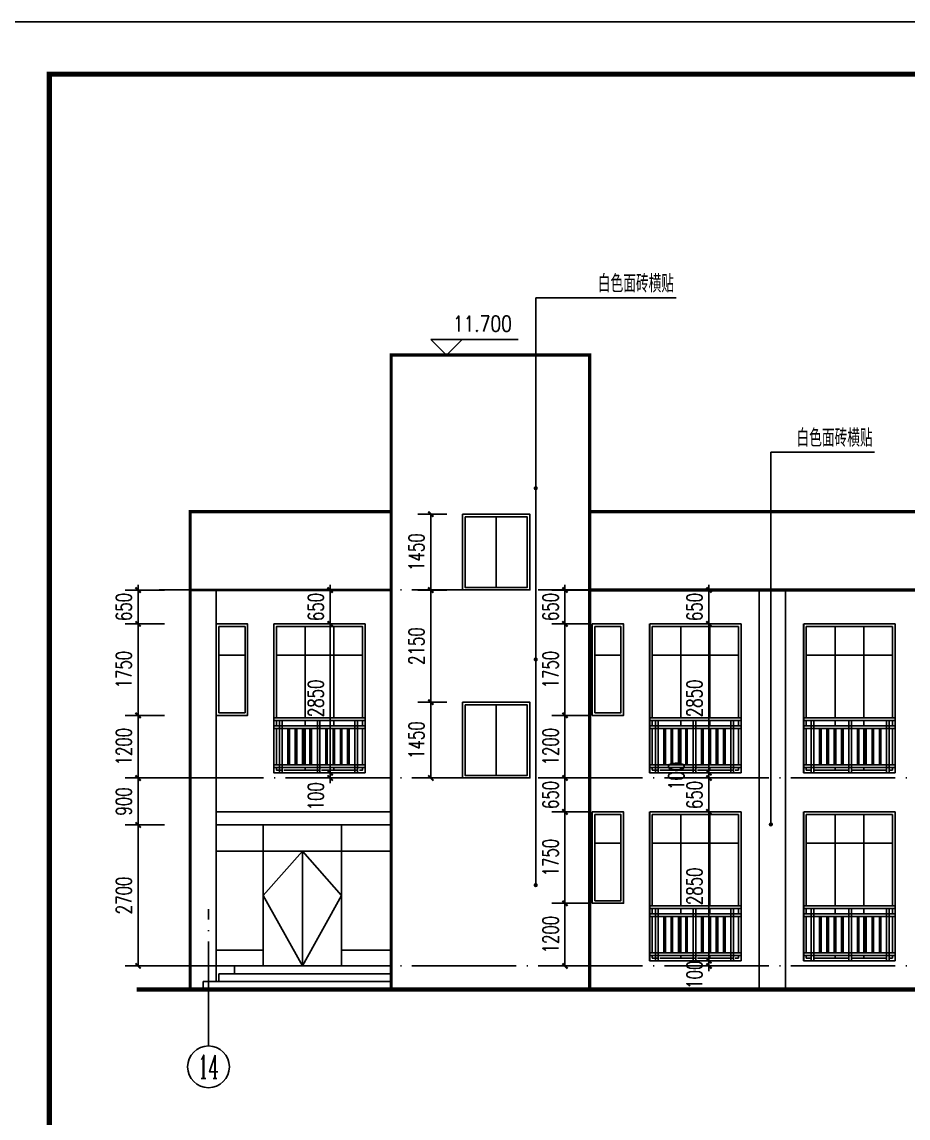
# Model space of a CAD drawing. Extents: x -105837 to 547563, y 466041 to 508041.
# Drawn here: x 191638 to 208612, y 487048 to 508041 of the extents above; entities that cross this region are included whole.
import ezdxf
from ezdxf.enums import TextEntityAlignment as Align

# ---------------------------------------------------------------- set-up
doc = ezdxf.new("R2010")
doc.units = 0
doc.header["$LTSCALE"] = 1000
doc.header["$MEASUREMENT"] = 0
doc.linetypes.add('DOTE', pattern=[2.42, 2, -0.2, 0.02, -0.2])
doc.layers.get('0').update_dxf_attribs({"linetype": 'CONTINUOUS'})
doc.layers.get('DEFPOINTS').update_dxf_attribs({"linetype": 'CONTINUOUS'})
for name, color, linetype in [('AXIS', 3, 'CONTINUOUS'), ('AXIS_TEXT', 7, 'CONTINUOUS'), ('DIM_LEAD', 3, 'CONTINUOUS'), ('DOTE', 1, 'DOTE'), ('PUB_DIM', 3, 'CONTINUOUS'), ('PUB_TEXT', 7, 'CONTINUOUS'), ('PUB_TITLE', 4, 'CONTINUOUS'), ('SOLID_HATCH', 251, 'CONTINUOUS'), ('T', 21, 'CONTINUOUS')]:
    doc.layers.add(name, color=color, linetype=linetype)
doc.styles.add('_TCH_DIM', font='SIMPLEX', dxfattribs={"bigfont": 'GBCBIG'})
doc.styles.add('_TCH_DIM_T3', font='SIMPLEX', dxfattribs={"width": 0.705882, "bigfont": 'GBCBIG'})
doc.styles.add('COMPLEX', font='COMPLEX.shx')
doc.styles.add('DIM_FONT', font='SIMPLEX.shx', dxfattribs={"width": 0.75})
doc.dimstyles.new('_TCH_ARCH&&100', dxfattribs={"dimtxt": 297.5, "dimasz": 100, "dimexe": 250, "dimexo": 300, "dimgap": 126.25, "dimtad": 1, "dimdec": 0, "dimzin": 0, "dimdsep": 46, "dimtxsty": '_TCH_DIM_T3', "dimblk": 'ARCHTICK', "dimcen": 0.09, "dimclrt": 7, "dimazin": 2, "dimtfac": 1, "dimtdec": 0, "dimtix": 1, "dimtmove": 2, "dimatfit": 3, "dimfxl": 1, "dimtolj": 1, "dimtzin": 0, "dimarcsym": 0})

# ---------------------------------------------------------------- blocks, each defined once
blk = doc.blocks.new('LG3')
at = {"color": 163, "linetype": 'Continuous'}
for p, q in [((1016666, 455107), (1018416, 455107)), ((1016666, 455057), (1018416, 455057)), ((1016666, 454957), (1018416, 454957)), ((1016811, 455057), (1016811, 454057)), ((1016861, 455057), (1016861, 454057)), ((1017531, 455057), (1017531, 454057)), ((1017581, 455057), (1017581, 454057)), ((1018256, 455057), (1018256, 454057)), ((1018306, 455057), (1018306, 454057)), ((1016666, 454907), (1018416, 454907)), ((1016971, 454907), (1016971, 454207)), ((1017001, 454907), (1017001, 454207)), ((1017111, 454907), (1017111, 454207)), ((1017141, 454907), (1017141, 454207)), ((1017251, 454907), (1017251, 454207)), ((1017281, 454907), (1017281, 454207)), ((1017391, 454907), (1017391, 454207)), ((1017421, 454907), (1017421, 454207)), ((1017696, 454907), (1017696, 454207)), ((1017726, 454907), (1017726, 454207)), ((1017836, 454907), (1017836, 454207)), ((1017866, 454907), (1017866, 454207)), ((1017976, 454907), (1017976, 454207)), ((1018006, 454907), (1018006, 454207)), ((1018116, 454907), (1018116, 454207)), ((1018146, 454907), (1018146, 454207)), ((1016666, 454207), (1018416, 454207)), ((1016666, 454157), (1018416, 454157))]:
    blk.add_line(p, q, dxfattribs=at)
blk = doc.blocks.new('13')
blk.add_lwpolyline([(282941, 114858), (284691, 114858), (284691, 112008), (282941, 112008)], close=True)
at = {"layer": 'T'}
for p, q in [((283541, 114808), (283541, 113058)), ((284091, 114808), (284091, 113058)), ((282991, 114258), (284641, 114258)), ((284691, 113058), (282991, 113058)), ((283541, 113008), (283541, 112908)), ((284091, 113008), (284091, 112908)), ((283541, 112858), (283541, 112158)), ((284091, 112858), (284091, 112158)), ((283541, 112108), (283541, 112058)), ((284091, 112108), (284091, 112058))]:
    blk.add_line(p, q, dxfattribs=at)
for points in [[(282991, 113058), (282991, 114808), (284641, 114808), (284641, 113058)], [(282991, 112908), (282991, 113008)], [(284641, 113008), (284641, 112908)], [(282991, 112158), (282991, 112858)], [(284641, 112858), (284641, 112158)], [(283086, 112058), (282991, 112058), (282991, 112108)], [(284641, 112108), (284641, 112058), (284581, 112058)], [(283806, 112058), (283136, 112058)], [(284531, 112058), (283856, 112058)]]:
    blk.add_lwpolyline(points, dxfattribs=at)
blk = doc.blocks.new('_axiso')
blk.add_circle((0, 0), 0.5)
at = {"layer": 'AXIS_TEXT', "style": 'COMPLEX', "width": 1.041667}
blk.add_attdef('A', text='', height=0.56, dxfattribs=at).set_placement((-0.25, -0.28), (0.25, -0.28), align=Align.FIT)
blk = doc.blocks.new('_ArchTick')
at = {"color": 0, "linetype": 'ByBlock', "const_width": 0.4}
blk.add_lwpolyline([(-0.5, -0.5), (0.5, 0.5)], dxfattribs=at)
blk = doc.blocks.new('*D920')
at = {"layer": 'DEFPOINTS', "color": 0, "transparency": 16777216}
for p in [(197542, 497161), (197834, 497161), (197834, 496511)]:
    blk.add_point(p, dxfattribs=at)
at = {"layer": 'PUB_DIM', "color": 0, "lineweight": -2, "transparency": 16777216}
for p, q in [((197534, 497161), (197292, 497161)), ((197542, 497161), (197542, 497261)), ((197542, 496511), (197542, 497161)), ((197534, 496511), (197292, 496511)), ((197542, 496511), (197542, 496411))]:
    blk.add_line(p, q, dxfattribs=at)
at = {"layer": 'PUB_DIM', "color": 0, "lineweight": -2, "transparency": 16777216, "xscale": 100, "yscale": 100, "zscale": 100}
for p, rotation in [((197542, 497161), 270), ((197542, 496511), 90)]:
    blk.add_blockref('_ArchTick', p, dxfattribs=dict(at, rotation=rotation))
at = {"layer": 'PUB_DIM', "color": 7, "transparency": 16777216, "insert": (197267, 496836), "char_height": 297.5, "attachment_point": 5, "rotation": 90, "style": '_TCH_DIM_T3'}
blk.add_mtext('\\A1;650', dxfattribs=at)
blk = doc.blocks.new('*D921')
at = {"layer": 'DEFPOINTS', "color": 0, "transparency": 16777216}
for p in [(197542, 496511), (197834, 496511), (197834, 493661)]:
    blk.add_point(p, dxfattribs=at)
at = {"layer": 'PUB_DIM', "color": 0, "lineweight": -2, "transparency": 16777216}
for p, q in [((197534, 496511), (197292, 496511)), ((197542, 493661), (197542, 496511)), ((197534, 493661), (197292, 493661))]:
    blk.add_line(p, q, dxfattribs=at)
at = {"layer": 'PUB_DIM', "color": 0, "lineweight": -2, "transparency": 16777216, "xscale": 100, "yscale": 100, "zscale": 100}
for p, rotation in [((197542, 496511), 90), ((197542, 493661), 270)]:
    blk.add_blockref('_ArchTick', p, dxfattribs=dict(at, rotation=rotation))
at = {"layer": 'PUB_DIM', "color": 7, "transparency": 16777216, "insert": (197267, 495086), "char_height": 297.5, "attachment_point": 5, "rotation": 90, "style": '_TCH_DIM_T3'}
blk.add_mtext('\\A1;2850', dxfattribs=at)
blk = doc.blocks.new('*D922')
at = {"layer": 'DEFPOINTS', "color": 0, "transparency": 16777216}
for p in [(197542, 493661), (197834, 493661), (197834, 493561)]:
    blk.add_point(p, dxfattribs=at)
at = {"layer": 'PUB_DIM', "color": 0, "lineweight": -2, "transparency": 16777216}
for p, q in [((197542, 493661), (197542, 493761)), ((197534, 493661), (197292, 493661)), ((197534, 493561), (197292, 493561)), ((197542, 493561), (197542, 493661)), ((197542, 493561), (197542, 493461))]:
    blk.add_line(p, q, dxfattribs=at)
at = {"layer": 'PUB_DIM', "color": 0, "lineweight": -2, "transparency": 16777216, "xscale": 100, "yscale": 100, "zscale": 100}
for p, rotation in [((197542, 493661), 270), ((197542, 493561), 90)]:
    blk.add_blockref('_ArchTick', p, dxfattribs=dict(at, rotation=rotation))
at = {"layer": 'PUB_DIM', "color": 7, "transparency": 16777216, "insert": (197267, 493211), "char_height": 297.5, "attachment_point": 5, "rotation": 90, "style": '_TCH_DIM_T3'}
blk.add_mtext('\\A1;100', dxfattribs=at)
blk = doc.blocks.new('*D923')
at = {"layer": 'DEFPOINTS', "color": 0, "transparency": 16777216}
for p in [(193864, 492661), (194672, 492661), (194672, 489961)]:
    blk.add_point(p, dxfattribs=at)
at = {"layer": 'PUB_DIM', "color": 0, "lineweight": -2, "transparency": 16777216}
for p, q in [((194372, 492661), (193614, 492661)), ((193864, 489961), (193864, 492661)), ((194372, 489961), (193614, 489961))]:
    blk.add_line(p, q, dxfattribs=at)
at = {"layer": 'PUB_DIM', "color": 0, "lineweight": -2, "transparency": 16777216, "xscale": 100, "yscale": 100, "zscale": 100}
for p, rotation in [((193864, 492661), 90), ((193864, 489961), 270)]:
    blk.add_blockref('_ArchTick', p, dxfattribs=dict(at, rotation=rotation))
at = {"layer": 'PUB_DIM', "color": 7, "transparency": 16777216, "insert": (193589, 491311), "char_height": 297.5, "attachment_point": 5, "rotation": 90, "style": '_TCH_DIM_T3'}
blk.add_mtext('\\A1;2700', dxfattribs=at)
blk = doc.blocks.new('*D924')
at = {"layer": 'DEFPOINTS', "color": 0, "transparency": 16777216}
for p in [(193864, 493561), (194672, 493561), (194672, 492661)]:
    blk.add_point(p, dxfattribs=at)
at = {"layer": 'PUB_DIM', "color": 0, "lineweight": -2, "transparency": 16777216}
for p, q in [((194372, 493561), (193614, 493561)), ((193864, 492661), (193864, 493561)), ((194372, 492661), (193614, 492661))]:
    blk.add_line(p, q, dxfattribs=at)
at = {"layer": 'PUB_DIM', "color": 0, "lineweight": -2, "transparency": 16777216, "xscale": 100, "yscale": 100, "zscale": 100}
for p, rotation in [((193864, 493561), 90), ((193864, 492661), 270)]:
    blk.add_blockref('_ArchTick', p, dxfattribs=dict(at, rotation=rotation))
at = {"layer": 'PUB_DIM', "color": 7, "transparency": 16777216, "insert": (193589, 493111), "char_height": 297.5, "attachment_point": 5, "rotation": 90, "style": '_TCH_DIM_T3'}
blk.add_mtext('\\A1;900', dxfattribs=at)
blk = doc.blocks.new('*D925')
at = {"layer": 'DEFPOINTS', "color": 0, "transparency": 16777216}
for p in [(193864, 494761), (194672, 494761), (194672, 493561)]:
    blk.add_point(p, dxfattribs=at)
at = {"layer": 'PUB_DIM', "color": 0, "lineweight": -2, "transparency": 16777216}
for p, q in [((194372, 494761), (193614, 494761)), ((193864, 493561), (193864, 494761)), ((194372, 493561), (193614, 493561))]:
    blk.add_line(p, q, dxfattribs=at)
at = {"layer": 'PUB_DIM', "color": 0, "lineweight": -2, "transparency": 16777216, "xscale": 100, "yscale": 100, "zscale": 100}
for p, rotation in [((193864, 494761), 90), ((193864, 493561), 270)]:
    blk.add_blockref('_ArchTick', p, dxfattribs=dict(at, rotation=rotation))
at = {"layer": 'PUB_DIM', "color": 7, "transparency": 16777216, "insert": (193589, 494161), "char_height": 297.5, "attachment_point": 5, "rotation": 90, "style": '_TCH_DIM_T3'}
blk.add_mtext('\\A1;1200', dxfattribs=at)
blk = doc.blocks.new('*D926')
at = {"layer": 'DEFPOINTS', "color": 0, "transparency": 16777216}
for p in [(193864, 496511), (194672, 496511), (194672, 494761)]:
    blk.add_point(p, dxfattribs=at)
at = {"layer": 'PUB_DIM', "color": 0, "lineweight": -2, "transparency": 16777216}
for p, q in [((194372, 496511), (193614, 496511)), ((193864, 494761), (193864, 496511)), ((194372, 494761), (193614, 494761))]:
    blk.add_line(p, q, dxfattribs=at)
at = {"layer": 'PUB_DIM', "color": 0, "lineweight": -2, "transparency": 16777216, "xscale": 100, "yscale": 100, "zscale": 100}
for p, rotation in [((193864, 496511), 90), ((193864, 494761), 270)]:
    blk.add_blockref('_ArchTick', p, dxfattribs=dict(at, rotation=rotation))
at = {"layer": 'PUB_DIM', "color": 7, "transparency": 16777216, "insert": (193589, 495636), "char_height": 297.5, "attachment_point": 5, "rotation": 90, "style": '_TCH_DIM_T3'}
blk.add_mtext('\\A1;1750', dxfattribs=at)
blk = doc.blocks.new('*D927')
at = {"layer": 'DEFPOINTS', "color": 0, "transparency": 16777216}
for p in [(193864, 497161), (194672, 497161), (194672, 496511)]:
    blk.add_point(p, dxfattribs=at)
at = {"layer": 'PUB_DIM', "color": 0, "lineweight": -2, "transparency": 16777216}
for p, q in [((194372, 497161), (193614, 497161)), ((193864, 497161), (193864, 497261)), ((193864, 496511), (193864, 497161)), ((194372, 496511), (193614, 496511)), ((193864, 496511), (193864, 496411))]:
    blk.add_line(p, q, dxfattribs=at)
at = {"layer": 'PUB_DIM', "color": 0, "lineweight": -2, "transparency": 16777216, "xscale": 100, "yscale": 100, "zscale": 100}
for p, rotation in [((193864, 497161), 270), ((193864, 496511), 90)]:
    blk.add_blockref('_ArchTick', p, dxfattribs=dict(at, rotation=rotation))
at = {"layer": 'PUB_DIM', "color": 7, "transparency": 16777216, "insert": (193589, 496836), "char_height": 297.5, "attachment_point": 5, "rotation": 90, "style": '_TCH_DIM_T3'}
blk.add_mtext('\\A1;650', dxfattribs=at)
blk = doc.blocks.new('*D928')
at = {"layer": 'DEFPOINTS', "color": 0, "transparency": 16777216}
for p in [(202039, 497161), (202843, 497161), (202843, 496511)]:
    blk.add_point(p, dxfattribs=at)
at = {"layer": 'PUB_DIM', "color": 0, "lineweight": -2, "transparency": 16777216}
for p, q in [((202543, 497161), (201789, 497161)), ((202039, 497161), (202039, 497261)), ((202039, 496511), (202039, 497161)), ((202543, 496511), (201789, 496511)), ((202039, 496511), (202039, 496411))]:
    blk.add_line(p, q, dxfattribs=at)
at = {"layer": 'PUB_DIM', "color": 0, "lineweight": -2, "transparency": 16777216, "xscale": 100, "yscale": 100, "zscale": 100}
for p, rotation in [((202039, 497161), 270), ((202039, 496511), 90)]:
    blk.add_blockref('_ArchTick', p, dxfattribs=dict(at, rotation=rotation))
at = {"layer": 'PUB_DIM', "color": 7, "transparency": 16777216, "insert": (201764, 496836), "char_height": 297.5, "attachment_point": 5, "rotation": 90, "style": '_TCH_DIM_T3'}
blk.add_mtext('\\A1;650', dxfattribs=at)
blk = doc.blocks.new('*D929')
at = {"layer": 'DEFPOINTS', "color": 0, "transparency": 16777216}
for p in [(202039, 496511), (202843, 496511), (202843, 494761)]:
    blk.add_point(p, dxfattribs=at)
at = {"layer": 'PUB_DIM', "color": 0, "lineweight": -2, "transparency": 16777216}
for p, q in [((202543, 496511), (201789, 496511)), ((202039, 494761), (202039, 496511)), ((202543, 494761), (201789, 494761))]:
    blk.add_line(p, q, dxfattribs=at)
at = {"layer": 'PUB_DIM', "color": 0, "lineweight": -2, "transparency": 16777216, "xscale": 100, "yscale": 100, "zscale": 100}
for p, rotation in [((202039, 496511), 90), ((202039, 494761), 270)]:
    blk.add_blockref('_ArchTick', p, dxfattribs=dict(at, rotation=rotation))
at = {"layer": 'PUB_DIM', "color": 7, "transparency": 16777216, "insert": (201764, 495636), "char_height": 297.5, "attachment_point": 5, "rotation": 90, "style": '_TCH_DIM_T3'}
blk.add_mtext('\\A1;1750', dxfattribs=at)
blk = doc.blocks.new('*D930')
at = {"layer": 'DEFPOINTS', "color": 0, "transparency": 16777216}
for p in [(202039, 494761), (202843, 494761), (202843, 493561)]:
    blk.add_point(p, dxfattribs=at)
at = {"layer": 'PUB_DIM', "color": 0, "lineweight": -2, "transparency": 16777216}
for p, q in [((202543, 494761), (201789, 494761)), ((202039, 493561), (202039, 494761)), ((202543, 493561), (201789, 493561))]:
    blk.add_line(p, q, dxfattribs=at)
at = {"layer": 'PUB_DIM', "color": 0, "lineweight": -2, "transparency": 16777216, "xscale": 100, "yscale": 100, "zscale": 100}
for p, rotation in [((202039, 494761), 90), ((202039, 493561), 270)]:
    blk.add_blockref('_ArchTick', p, dxfattribs=dict(at, rotation=rotation))
at = {"layer": 'PUB_DIM', "color": 7, "transparency": 16777216, "insert": (201764, 494161), "char_height": 297.5, "attachment_point": 5, "rotation": 90, "style": '_TCH_DIM_T3'}
blk.add_mtext('\\A1;1200', dxfattribs=at)
blk = doc.blocks.new('*D931')
at = {"layer": 'DEFPOINTS', "color": 0, "transparency": 16777216}
for p in [(202039, 493561), (202843, 493561), (202843, 492911)]:
    blk.add_point(p, dxfattribs=at)
at = {"layer": 'PUB_DIM', "color": 0, "lineweight": -2, "transparency": 16777216}
for p, q in [((202543, 493561), (201789, 493561)), ((202039, 493561), (202039, 493661)), ((202039, 492911), (202039, 493561)), ((202543, 492911), (201789, 492911)), ((202039, 492911), (202039, 492811))]:
    blk.add_line(p, q, dxfattribs=at)
at = {"layer": 'PUB_DIM', "color": 0, "lineweight": -2, "transparency": 16777216, "xscale": 100, "yscale": 100, "zscale": 100}
for p, rotation in [((202039, 493561), 270), ((202039, 492911), 90)]:
    blk.add_blockref('_ArchTick', p, dxfattribs=dict(at, rotation=rotation))
at = {"layer": 'PUB_DIM', "color": 7, "transparency": 16777216, "insert": (201764, 493236), "char_height": 297.5, "attachment_point": 5, "rotation": 90, "style": '_TCH_DIM_T3'}
blk.add_mtext('\\A1;650', dxfattribs=at)
blk = doc.blocks.new('*D932')
at = {"layer": 'DEFPOINTS', "color": 0, "transparency": 16777216}
for p in [(202039, 492911), (202843, 492911), (202843, 491161)]:
    blk.add_point(p, dxfattribs=at)
at = {"layer": 'PUB_DIM', "color": 0, "lineweight": -2, "transparency": 16777216}
for p, q in [((202543, 492911), (201789, 492911)), ((202039, 491161), (202039, 492911)), ((202543, 491161), (201789, 491161))]:
    blk.add_line(p, q, dxfattribs=at)
at = {"layer": 'PUB_DIM', "color": 0, "lineweight": -2, "transparency": 16777216, "xscale": 100, "yscale": 100, "zscale": 100}
for p, rotation in [((202039, 492911), 90), ((202039, 491161), 270)]:
    blk.add_blockref('_ArchTick', p, dxfattribs=dict(at, rotation=rotation))
at = {"layer": 'PUB_DIM', "color": 7, "transparency": 16777216, "insert": (201764, 492036), "char_height": 297.5, "attachment_point": 5, "rotation": 90, "style": '_TCH_DIM_T3'}
blk.add_mtext('\\A1;1750', dxfattribs=at)
blk = doc.blocks.new('*D933')
at = {"layer": 'DEFPOINTS', "color": 0, "transparency": 16777216}
for p in [(202039, 491161), (202843, 491161), (202843, 489961)]:
    blk.add_point(p, dxfattribs=at)
at = {"layer": 'PUB_DIM', "color": 0, "lineweight": -2, "transparency": 16777216}
for p, q in [((202543, 491161), (201789, 491161)), ((202039, 489961), (202039, 491161)), ((202543, 489961), (201789, 489961))]:
    blk.add_line(p, q, dxfattribs=at)
at = {"layer": 'PUB_DIM', "color": 0, "lineweight": -2, "transparency": 16777216, "xscale": 100, "yscale": 100, "zscale": 100}
for p, rotation in [((202039, 491161), 90), ((202039, 489961), 270)]:
    blk.add_blockref('_ArchTick', p, dxfattribs=dict(at, rotation=rotation))
at = {"layer": 'PUB_DIM', "color": 7, "transparency": 16777216, "insert": (201764, 490561), "char_height": 297.5, "attachment_point": 5, "rotation": 90, "style": '_TCH_DIM_T3'}
blk.add_mtext('\\A1;1200', dxfattribs=at)
blk = doc.blocks.new('*D934')
at = {"layer": 'DEFPOINTS', "color": 0, "transparency": 16777216}
for p in [(199470, 495012), (200076, 495012), (200076, 493561)]:
    blk.add_point(p, dxfattribs=at)
at = {"layer": 'PUB_DIM', "color": 0, "lineweight": -2, "transparency": 16777216}
for p, q in [((199776, 495012), (199220, 495012)), ((199470, 493561), (199470, 495012)), ((199776, 493561), (199220, 493561))]:
    blk.add_line(p, q, dxfattribs=at)
at = {"layer": 'PUB_DIM', "color": 0, "lineweight": -2, "transparency": 16777216, "xscale": 100, "yscale": 100, "zscale": 100}
for p, rotation in [((199470, 495012), 90), ((199470, 493561), 270)]:
    blk.add_blockref('_ArchTick', p, dxfattribs=dict(at, rotation=rotation))
at = {"layer": 'PUB_DIM', "color": 7, "transparency": 16777216, "insert": (199195, 494287), "char_height": 297.5, "attachment_point": 5, "rotation": 90, "style": '_TCH_DIM_T3'}
blk.add_mtext('\\A1;1450', dxfattribs=at)
blk = doc.blocks.new('*D935')
at = {"layer": 'DEFPOINTS', "color": 0, "transparency": 16777216}
for p in [(199470, 497161), (200076, 497161), (200076, 495012)]:
    blk.add_point(p, dxfattribs=at)
at = {"layer": 'PUB_DIM', "color": 0, "lineweight": -2, "transparency": 16777216}
for p, q in [((199776, 497161), (199220, 497161)), ((199470, 495012), (199470, 497161)), ((199776, 495012), (199220, 495012))]:
    blk.add_line(p, q, dxfattribs=at)
at = {"layer": 'PUB_DIM', "color": 0, "lineweight": -2, "transparency": 16777216, "xscale": 100, "yscale": 100, "zscale": 100}
for p, rotation in [((199470, 497161), 90), ((199470, 495012), 270)]:
    blk.add_blockref('_ArchTick', p, dxfattribs=dict(at, rotation=rotation))
at = {"layer": 'PUB_DIM', "color": 7, "transparency": 16777216, "insert": (199195, 496087), "char_height": 297.5, "attachment_point": 5, "rotation": 90, "style": '_TCH_DIM_T3'}
blk.add_mtext('\\A1;2150', dxfattribs=at)
blk = doc.blocks.new('*D936')
at = {"layer": 'DEFPOINTS', "color": 0, "transparency": 16777216}
for p in [(199470, 498612), (200076, 498612), (200076, 497161)]:
    blk.add_point(p, dxfattribs=at)
at = {"layer": 'PUB_DIM', "color": 0, "lineweight": -2, "transparency": 16777216}
for p, q in [((199776, 498612), (199220, 498612)), ((199470, 497161), (199470, 498612)), ((199776, 497161), (199220, 497161))]:
    blk.add_line(p, q, dxfattribs=at)
at = {"layer": 'PUB_DIM', "color": 0, "lineweight": -2, "transparency": 16777216, "xscale": 100, "yscale": 100, "zscale": 100}
for p, rotation in [((199470, 498612), 90), ((199470, 497161), 270)]:
    blk.add_blockref('_ArchTick', p, dxfattribs=dict(at, rotation=rotation))
at = {"layer": 'PUB_DIM', "color": 7, "transparency": 16777216, "insert": (199195, 497887), "char_height": 297.5, "attachment_point": 5, "rotation": 90, "style": '_TCH_DIM_T3'}
blk.add_mtext('\\A1;1450', dxfattribs=at)
blk = doc.blocks.new('*D937')
at = {"layer": 'DEFPOINTS', "color": 0, "transparency": 16777216}
for p in [(204797, 490061), (205497, 490061), (205497, 489961)]:
    blk.add_point(p, dxfattribs=at)
at = {"layer": 'PUB_DIM', "color": 0, "lineweight": -2, "transparency": 16777216}
for p, q in [((205197, 490061), (204547, 490061)), ((204797, 490061), (204797, 490161)), ((204797, 489961), (204797, 490061)), ((205197, 489961), (204547, 489961)), ((204797, 489961), (204797, 489861))]:
    blk.add_line(p, q, dxfattribs=at)
at = {"layer": 'PUB_DIM', "color": 0, "lineweight": -2, "transparency": 16777216, "xscale": 100, "yscale": 100, "zscale": 100}
for p, rotation in [((204797, 490061), 270), ((204797, 489961), 90)]:
    blk.add_blockref('_ArchTick', p, dxfattribs=dict(at, rotation=rotation))
at = {"layer": 'PUB_DIM', "color": 7, "transparency": 16777216, "insert": (204522, 489793), "char_height": 297.5, "attachment_point": 5, "rotation": 90, "style": '_TCH_DIM_T3'}
blk.add_mtext('\\A1;100', dxfattribs=at)
blk = doc.blocks.new('*D938')
at = {"layer": 'DEFPOINTS', "color": 0, "transparency": 16777216}
for p in [(204797, 492911), (205497, 492911), (205497, 490061)]:
    blk.add_point(p, dxfattribs=at)
at = {"layer": 'PUB_DIM', "color": 0, "lineweight": -2, "transparency": 16777216}
for p, q in [((205197, 492911), (204547, 492911)), ((204797, 490061), (204797, 492911)), ((205197, 490061), (204547, 490061))]:
    blk.add_line(p, q, dxfattribs=at)
at = {"layer": 'PUB_DIM', "color": 0, "lineweight": -2, "transparency": 16777216, "xscale": 100, "yscale": 100, "zscale": 100}
for p, rotation in [((204797, 492911), 90), ((204797, 490061), 270)]:
    blk.add_blockref('_ArchTick', p, dxfattribs=dict(at, rotation=rotation))
at = {"layer": 'PUB_DIM', "color": 7, "transparency": 16777216, "insert": (204522, 491486), "char_height": 297.5, "attachment_point": 5, "rotation": 90, "style": '_TCH_DIM_T3'}
blk.add_mtext('\\A1;2850', dxfattribs=at)
blk = doc.blocks.new('*D939')
at = {"layer": 'DEFPOINTS', "color": 0, "transparency": 16777216}
for p in [(204797, 493561), (205497, 493561), (205497, 492911)]:
    blk.add_point(p, dxfattribs=at)
at = {"layer": 'PUB_DIM', "color": 0, "lineweight": -2, "transparency": 16777216}
for p, q in [((205197, 493561), (204547, 493561)), ((204797, 493561), (204797, 493661)), ((204797, 492911), (204797, 493561)), ((205197, 492911), (204547, 492911)), ((204797, 492911), (204797, 492811))]:
    blk.add_line(p, q, dxfattribs=at)
at = {"layer": 'PUB_DIM', "color": 0, "lineweight": -2, "transparency": 16777216, "xscale": 100, "yscale": 100, "zscale": 100}
for p, rotation in [((204797, 493561), 270), ((204797, 492911), 90)]:
    blk.add_blockref('_ArchTick', p, dxfattribs=dict(at, rotation=rotation))
at = {"layer": 'PUB_DIM', "color": 7, "transparency": 16777216, "insert": (204522, 493236), "char_height": 297.5, "attachment_point": 5, "rotation": 90, "style": '_TCH_DIM_T3'}
blk.add_mtext('\\A1;650', dxfattribs=at)
blk = doc.blocks.new('*D940')
at = {"layer": 'DEFPOINTS', "color": 0, "transparency": 16777216}
for p in [(204797, 493661), (205497, 493661), (205497, 493561)]:
    blk.add_point(p, dxfattribs=at)
at = {"layer": 'PUB_DIM', "color": 0, "lineweight": -2, "transparency": 16777216}
for p, q in [((204797, 493661), (204797, 493761)), ((205197, 493661), (204547, 493661)), ((205197, 493561), (204547, 493561)), ((204797, 493561), (204797, 493661)), ((204797, 493561), (204797, 493461))]:
    blk.add_line(p, q, dxfattribs=at)
at = {"layer": 'PUB_DIM', "color": 0, "lineweight": -2, "transparency": 16777216, "xscale": 100, "yscale": 100, "zscale": 100}
for p, rotation in [((204797, 493661), 270), ((204797, 493561), 90)]:
    blk.add_blockref('_ArchTick', p, dxfattribs=dict(at, rotation=rotation))
at = {"layer": 'PUB_DIM', "color": 7, "transparency": 16777216, "insert": (204172, 493601), "char_height": 297.5, "attachment_point": 5, "rotation": 90, "style": '_TCH_DIM_T3'}
blk.add_mtext('\\A1;100', dxfattribs=at)
blk = doc.blocks.new('*D941')
at = {"layer": 'DEFPOINTS', "color": 0, "transparency": 16777216}
for p in [(204797, 496511), (205497, 496511), (205497, 493661)]:
    blk.add_point(p, dxfattribs=at)
at = {"layer": 'PUB_DIM', "color": 0, "lineweight": -2, "transparency": 16777216}
for p, q in [((205197, 496511), (204547, 496511)), ((204797, 493661), (204797, 496511)), ((205197, 493661), (204547, 493661))]:
    blk.add_line(p, q, dxfattribs=at)
at = {"layer": 'PUB_DIM', "color": 0, "lineweight": -2, "transparency": 16777216, "xscale": 100, "yscale": 100, "zscale": 100}
for p, rotation in [((204797, 496511), 90), ((204797, 493661), 270)]:
    blk.add_blockref('_ArchTick', p, dxfattribs=dict(at, rotation=rotation))
at = {"layer": 'PUB_DIM', "color": 7, "transparency": 16777216, "insert": (204522, 495086), "char_height": 297.5, "attachment_point": 5, "rotation": 90, "style": '_TCH_DIM_T3'}
blk.add_mtext('\\A1;2850', dxfattribs=at)
blk = doc.blocks.new('*D942')
at = {"layer": 'DEFPOINTS', "color": 0, "transparency": 16777216}
for p in [(204797, 497161), (205497, 497161), (205497, 496511)]:
    blk.add_point(p, dxfattribs=at)
at = {"layer": 'PUB_DIM', "color": 0, "lineweight": -2, "transparency": 16777216}
for p, q in [((205197, 497161), (204547, 497161)), ((204797, 497161), (204797, 497261)), ((204797, 496511), (204797, 497161)), ((205197, 496511), (204547, 496511)), ((204797, 496511), (204797, 496411))]:
    blk.add_line(p, q, dxfattribs=at)
at = {"layer": 'PUB_DIM', "color": 0, "lineweight": -2, "transparency": 16777216, "xscale": 100, "yscale": 100, "zscale": 100}
for p, rotation in [((204797, 497161), 270), ((204797, 496511), 90)]:
    blk.add_blockref('_ArchTick', p, dxfattribs=dict(at, rotation=rotation))
at = {"layer": 'PUB_DIM', "color": 7, "transparency": 16777216, "insert": (204522, 496836), "char_height": 297.5, "attachment_point": 5, "rotation": 90, "style": '_TCH_DIM_T3'}
blk.add_mtext('\\A1;650', dxfattribs=at)

msp = doc.modelspace()

# ---------------------------------------------------------------- linework, layer by layer
for p, q in [((198711.82161, 501661.03267, -923.13527), (198711.82161, 489511.03267)), ((202511.82161, 501661.03267), (198711.82161, 501661.03267)), ((202511.82161, 501661.03267, -923.14787), (202511.82161, 489511.03267)), ((198711.82161, 498661.03267, -1211.20374), (194861.82161, 498661.03267, -1272.79221)), ((195361.82161, 497161.46869, -2777200.45236), (195361.82161, 489661.03267, -1272.79221)), ((202511.82161, 497161.46869, -2777200.45236), (234711.82161, 497161.46869, -2777200.45236)), ((205761.82161, 497161.46869, -808.80218), (205761.82161, 489511.03267)), ((206261.82161, 497161.46869, -808.80218), (206261.82161, 489511.03267)), ((196461.82161, 496511.03267), (196461.82161, 493661.03267)), ((198211.82161, 496511.03267), (198211.82161, 493661.03267)), ((203661.82161, 496511.03267, -1272.79221), (203661.82161, 493661.03267, -1272.79221)), ((205411.82161, 496511.03267, -1272.79221), (205411.82161, 493661.03267, -1272.79221)), ((206611.82161, 496511.03267, -740.03825), (206611.82161, 493661.03267, -740.03825)), ((208361.82161, 496511.03267, -740.03825), (208361.82161, 493661.03267, -740.03825)), ((195411.82161, 495911.03267), (195911.82161, 495911.03267)), ((202611.82161, 495911.03267, -1272.79221), (203111.82161, 495911.03267, -1272.79221)), ((198211.82161, 493661.03267), (196461.82161, 493661.03267)), ((205411.82161, 493661.03267, -1272.79221), (203661.82161, 493661.03267, -1272.79221)), ((208361.82161, 493661.03267, -740.03825), (206611.82161, 493661.03267, -740.03825)), ((198711.82161, 492911.03267, -1039.49472), (195361.82161, 492911.03267, -1272.79221)), ((203661.82161, 492911.03267, -1272.79221), (203661.82161, 490061.03267, -1272.79221)), ((205411.82161, 492911.03267, -1272.79221), (205411.82161, 490061.03267, -1272.79221)), ((206611.82161, 492911.03267, -740.03825), (206611.82161, 490061.03267, -740.03825)), ((208361.82161, 492911.03267, -740.03825), (208361.82161, 490061.03267, -740.03825)), ((196261.82161, 492661.03267), (195361.82161, 492661.03267, -1272.79221)), ((196261.82161, 492661.03267), (197761.82161, 492661.03267)), ((196261.82161, 492661.03267, -1272.79221), (196261.82161, 489961.03267, -1272.79221)), ((197761.82161, 492661.03267, -1272.79221), (197761.82161, 489961.03267, -1272.79221)), ((197761.82161, 492661.03267), (198711.82161, 492661.03267)), ((202611.82161, 492311.03267, -1272.79221), (203111.82161, 492311.03267, -1272.79221)), ((196261.82161, 492161.03267), (195361.82161, 492161.03267, -1272.79221)), ((196261.82161, 492161.03267), (197761.82161, 492161.03267)), ((197011.82161, 492161.03267, -1272.79221), (196261.82161, 491311.03267, -1272.79221)), ((197011.82161, 492161.03267, -1272.79221), (197011.82161, 489961.03267, -1272.79221)), ((197011.82161, 492161.03267), (197761.82161, 491311.03267, -1272.79221)), ((197761.82161, 492161.03267), (198711.82161, 492161.03267)), ((196261.82161, 491311.03267, -1272.79221), (197011.82161, 489961.46869, -2127494.88767)), ((197761.82161, 491311.03267, -1272.79221), (197011.82161, 489961.46869, -2127494.88767)), ((195361.82161, 490261.03267), (196261.82161, 490261.03267)), ((197761.82161, 490261.03267), (198711.82161, 490261.03267)), ((205411.82161, 490061.03267, -1272.79221), (203661.82161, 490061.03267, -1272.79221)), ((208361.82161, 490061.03267, -740.03825), (206611.82161, 490061.03267, -740.03825)), ((195411.82161, 489811.03267), (198711.82161, 489811.03267)), ((195411.82161, 489811.03267, -1272.79221), (195411.82161, 489661.03267, -1272.79221)), ((195711.82161, 489961.03267), (198711.82161, 489961.03267)), ((195711.82161, 489961.03267, -1272.79221), (195711.82161, 489811.03267, -1272.79221)), ((195111.82161, 489661.03267), (198711.82161, 489661.03267)), ((195111.82161, 489661.03267, -1272.79221), (195111.82161, 489511.03267, -1272.79221))]:
    msp.add_line(p, q)
at = {"color": 163, "linetype": 'Continuous'}
for p, q in [((200722.11345, 498561.81378, -2777200.45236), (200722.11345, 497211.46869, -2777200.45236)), ((200722.11345, 494961.81378, -2777200.45236), (200722.11345, 493611.46869, -2777200.45236))]:
    msp.add_line(p, q, dxfattribs=at)
for points, const_width in [([(198711.82161, 489511.03267), (198711.82161, 501661.03267), (202511.82161, 501661.03267), (202511.82161, 489511.03267)], 60), ([(194861.82161, 489511.03267), (194861.82161, 498661.03267), (198711.82161, 498661.03267)], 60), ([(202511.82161, 498661.03267), (234711.82161, 498661.03267)], 60), ([(202542.59808, 497161.46869), (234711.82161, 497161.46869)], 60), ([(193837.66301, 489511.03267), (244558.81212, 489511.03267)], 80)]:
    msp.add_lwpolyline(points, dxfattribs=dict(const_width=const_width))
at = {"elevation": -1272.79221}
msp.add_lwpolyline([(194861.82161, 498661.03267), (194861.82161, 489511.03267)], dxfattribs=at)
at = {"linetype": 'Continuous', "elevation": -2777200.45236}
for points in [[(200076.00615, 498611.81378), (201368.22075, 498611.81378), (201368.22075, 497161.46869), (200076.00615, 497161.46869)], [(200076.00615, 495011.81378), (201368.22075, 495011.81378), (201368.22075, 493561.46869), (200076.00615, 493561.46869)]]:
    msp.add_lwpolyline(points, close=True, dxfattribs=at)
at = {"color": 163, "linetype": 'Continuous', "elevation": -2777200.45236}
for points in [[(200126.00615, 498561.81378), (201318.22075, 498561.81378), (201318.22075, 497211.46869), (200126.00615, 497211.46869)], [(200126.00615, 494961.81378), (201318.22075, 494961.81378), (201318.22075, 493611.46869), (200126.00615, 493611.46869)]]:
    msp.add_lwpolyline(points, close=True, dxfattribs=at)
at = {"const_width": 50, "elevation": -2777200.45236}
msp.add_lwpolyline([(198711.82161, 497161.46869), (194861.82161, 497161.46869)], dxfattribs=at)
for points in [[(195361.82161, 496511.03267), (195961.82161, 496511.03267), (195961.82161, 494761.03267), (195361.82161, 494761.03267)], [(195411.82161, 496461.03267), (195911.82161, 496461.03267), (195911.82161, 494811.03267), (195411.82161, 494811.03267)]]:
    msp.add_lwpolyline(points, close=True)
at = {"elevation": -1272.79221}
for points in [[(202561.82161, 496511.03267), (203161.82161, 496511.03267), (203161.82161, 494761.03267), (202561.82161, 494761.03267)], [(202611.82161, 496461.03267), (203111.82161, 496461.03267), (203111.82161, 494811.03267), (202611.82161, 494811.03267)], [(202561.82161, 492911.03267), (203161.82161, 492911.03267), (203161.82161, 491161.03267), (202561.82161, 491161.03267)], [(202611.82161, 492861.03267), (203111.82161, 492861.03267), (203111.82161, 491211.03267), (202611.82161, 491211.03267)]]:
    msp.add_lwpolyline(points, close=True, dxfattribs=at)
at = {"layer": 'DIM_LEAD'}
for p, q in [((201479.70663, 499109.65864), (201479.70663, 502755.687)), ((201479.70663, 495831.3786), (201479.70663, 502755.687)), ((201479.70663, 491509.33486), (201479.70663, 502755.687)), ((201479.70663, 502755.687), (204167.28362, 502755.687)), ((205983.17726, 492671.5759), (205983.17726, 499799.57592)), ((205983.17726, 499799.57592), (207971.77146, 499799.57592))]:
    msp.add_line(p, q, dxfattribs=at)
at = {"layer": 'DIM_LEAD', "const_width": 40}
for points in [[(201479.70663, 499089.65864, 1), (201479.70663, 499129.65864, 1)], [(201479.70663, 495811.3786, 1), (201479.70663, 495851.3786, 1)], [(205983.17726, 492651.5759, 1), (205983.17726, 492691.5759, 1)], [(201479.70663, 491489.33486, 1), (201479.70663, 491529.33486, 1)]]:
    msp.add_lwpolyline(points, format="xyb", close=True, dxfattribs=at)
at = {"layer": 'DOTE'}
for p, q in [((194267.58449, 497161.46869, -2777200.45236), (243547.42292, 497161.46869, -2777200.45236)), ((194267.58449, 493561.46869, -2452347.67001), (243547.42292, 493561.46869, -2452347.67001)), ((195211.82161, 488429.38183, -1272.79221), (195211.82161, 491050.40636, -1272.79221)), ((194267.58449, 489961.46869, -2127494.88767), (243547.42292, 489961.46869, -2127494.88767))]:
    msp.add_line(p, q, dxfattribs=at)
at = {"layer": 'PUB_DIM'}
for p, q in [((199768.93757, 501661.03267), (199468.93757, 501961.03267)), ((199468.93757, 501961.03267), (200068.93757, 501961.03267)), ((199768.93757, 501961.03267), (201146.08043, 501961.03267)), ((200068.93757, 501961.03267), (199768.93757, 501661.03267))]:
    msp.add_line(p, q, dxfattribs=at)
at = {"layer": 'PUB_TITLE'}
msp.add_lwpolyline([(191163.01576, 466040.74173), (250563.01576, 466040.74173), (250563.01576, 508040.74173), (191163.01576, 508040.74173)], close=True, dxfattribs=at)
at = {"layer": 'PUB_TITLE', "const_width": 100}
msp.add_lwpolyline([(192163.01576, 467040.74173), (249563.01576, 467040.74173), (249563.01576, 507040.74173), (192163.01576, 507040.74173)], close=True, dxfattribs=at)

# ---------------------------------------------------------------- block references
for p in [(-86478.84768, 381653.01791), (-79278.84768, 381653.01791, -1272.79221), (-76328.84768, 381653.01791, -740.03825), (-79278.84768, 378053.01791, -1272.79221), (-76328.84768, 378053.01791, -740.03825)]:
    msp.add_blockref('13', p)
at = {"layer": 'AXIS'}
ref = msp.add_blockref('_axiso', (195211.82161, 488029.38183, -1272.79221), dxfattribs=dict(at, xscale=-800, yscale=800, zscale=800))
ref.add_attrib('A', '14', dxfattribs={"layer": 'AXIS_TEXT', "height": 448, "style": 'COMPLEX', "width": 0.604839}).set_placement((195011.82161, 487805.38183, -1272.79221), (195411.82161, 487805.38183, -1272.79221), align=Align.FIT)
at = {"layer": 'SOLID_HATCH', "xscale": -1}
for p in [(1214878.27081, 39604.50462), (1222078.27081, 39604.50462, -1272.79221), (1222078.27081, 36004.50462, -1272.79221)]:
    msp.add_blockref('LG3', p, dxfattribs=at)
at = {"layer": 'SOLID_HATCH'}
for p in [(-810054.6276, 39604.50462, -740.03825), (-810054.6276, 36004.50462, -740.03825)]:
    msp.add_blockref('LG3', p, dxfattribs=at)

# ---------------------------------------------------------------- texts
at = {"layer": 'PUB_DIM', "color": 7, "style": 'DIM_FONT', "width": 0.8}
msp.add_text('11.700', height=300, dxfattribs=at).set_placement((200457.509, 502261.03267), align=Align.MIDDLE)
at = {"layer": 'PUB_TEXT', "style": '_TCH_DIM'}
for p in [(202669.73042, 502860.687), (206474.21827, 499904.57592)]:
    msp.add_text('白色面砖横贴', height=337.588652, dxfattribs=at).set_placement(p)

# ---------------------------------------------------------------- dimensions: what is measured, and where the dimension line sits
at = {"layer": 'PUB_DIM'}
for p1, p2, distance, picture, middle in [((200076.00615, 497161.46869), (200076.00615, 498611.81378), 606.0832, '*D936', (199194.92295, 497886.64123)), ((194672.48687, 496511.03267), (194672.48687, 497161.46869), 808.64619, '*D927', (193588.84068, 496836.25068)), ((197833.88908, 496511.03267), (197833.88908, 497161.46869), 292.06919, '*D920', (197266.81989, 496836.25068)), ((200076.00615, 495011.81378), (200076.00615, 497161.46869), 606.0832, '*D935', (199194.92295, 496086.64123)), ((202842.59808, 496511.03267), (202842.59808, 497161.46869), 804.08168, '*D928', (201763.5164, 496836.25068)), ((205496.98597, 496511.03267), (205496.98597, 497161.46869), 699.53602, '*D942', (204522.44995, 496836.25068)), ((194672.48687, 494761.03267), (194672.48687, 496511.03267), 808.64619, '*D926', (193588.84068, 495636.03267)), ((197833.88908, 493661.03267), (197833.88908, 496511.03267), 292.06919, '*D921', (197266.81989, 495086.03267)), ((202842.59808, 494761.03267), (202842.59808, 496511.03267), 804.08168, '*D929', (201763.5164, 495636.03267)), ((205496.98597, 493661.03267), (205496.98597, 496511.03267), 699.53602, '*D941', (204522.44995, 495086.03267)), ((200076.00615, 493561.46869), (200076.00615, 495011.81378), 606.0832, '*D934', (199194.92295, 494286.64123)), ((194672.48687, 493561.46869), (194672.48687, 494761.03267), 808.64619, '*D925', (193588.84068, 494161.25068)), ((202842.59808, 493561.46869), (202842.59808, 494761.03267), 804.08168, '*D930', (201763.5164, 494161.25068)), ((194672.48687, 492661.03267), (194672.48687, 493561.46869), 808.64619, '*D924', (193588.84068, 493111.25068)), ((202842.59808, 492911.03267), (202842.59808, 493561.46869), 804.08168, '*D931', (201763.5164, 493236.25068)), ((205496.98597, 492911.03267), (205496.98597, 493561.46869), 699.53602, '*D939', (204522.44995, 493236.25068)), ((202842.59808, 491161.03267), (202842.59808, 492911.03267), 804.08168, '*D932', (201763.5164, 492036.03267)), ((205496.98597, 490061.03267), (205496.98597, 492911.03267), 699.53602, '*D938', (204522.44995, 491486.03267)), ((194672.48687, 489961.46869), (194672.48687, 492661.03267), 808.64619, '*D923', (193588.84068, 491311.25068)), ((202842.59808, 489961.46869), (202842.59808, 491161.03267), 804.08168, '*D933', (201763.5164, 490561.25068))]:
    dim = msp.add_aligned_dim(p1=p1, p2=p2, distance=distance, dimstyle='_TCH_ARCH&&100', dxfattribs=at)
    dim.commit()
    dim.dimension.update_dxf_attribs({"geometry": picture, "text_midpoint": middle})
for base, p1, p2, picture, middle in [((197541.81989, 493661.03267), (197833.88908, 493561.46869), (197833.88908, 493661.03267), '*D922', (197266.81989, 493211.46869)), ((204797.44995, 493661.03267), (205496.98597, 493561.46869), (205496.98597, 493661.03267), '*D940', (204172.44995, 493601.25068)), ((204797.44995, 490061.03267), (205496.98597, 489961.46869), (205496.98597, 490061.03267), '*D937', (204522.44995, 489792.98618))]:
    dim = msp.add_linear_dim(base=base, p1=p1, p2=p2, angle=90, dimstyle='_TCH_ARCH&&100', dxfattribs=at)
    dim.commit()
    dim.dimension.update_dxf_attribs({"geometry": picture, "text_midpoint": middle, "dimtype": 129})

doc.saveas('drawing.dxf')
